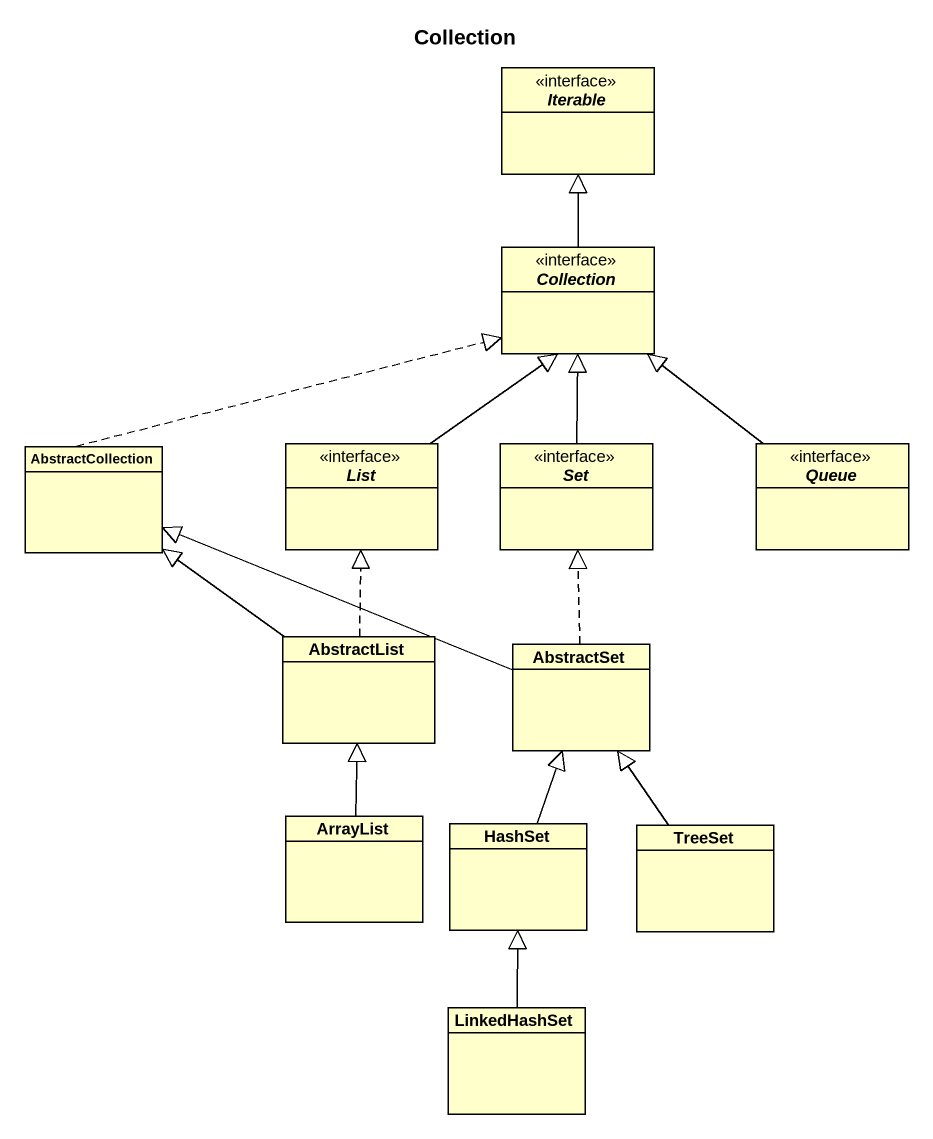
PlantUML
@startuml
title Collection
hide circle
hide empty members
interface Iterable <<interface>>
interface Collection <<interface>>
class AbstractCollection
interface List <<interface>>
interface "Set" as Set_ <<interface>>
interface "Queue" as Queue_ <<interface>>
class AbstractList
class AbstractSet
class ArrayList
class HashSet
class TreeSet
class LinkedHashSet
Collection -up-|> Iterable
AbstractCollection .right.|> Collection
List -up-|> Collection
Set_ -up-|> Collection
Queue_ -up-|> Collection
AbstractList -up-|> AbstractCollection
AbstractList .up.|> List
AbstractSet -left-|> AbstractCollection
AbstractSet .up.|> Set_
ArrayList -up-|> AbstractList
HashSet -up-|> AbstractSet
TreeSet -up-|> AbstractSet
LinkedHashSet -up-|> HashSet
@enduml
